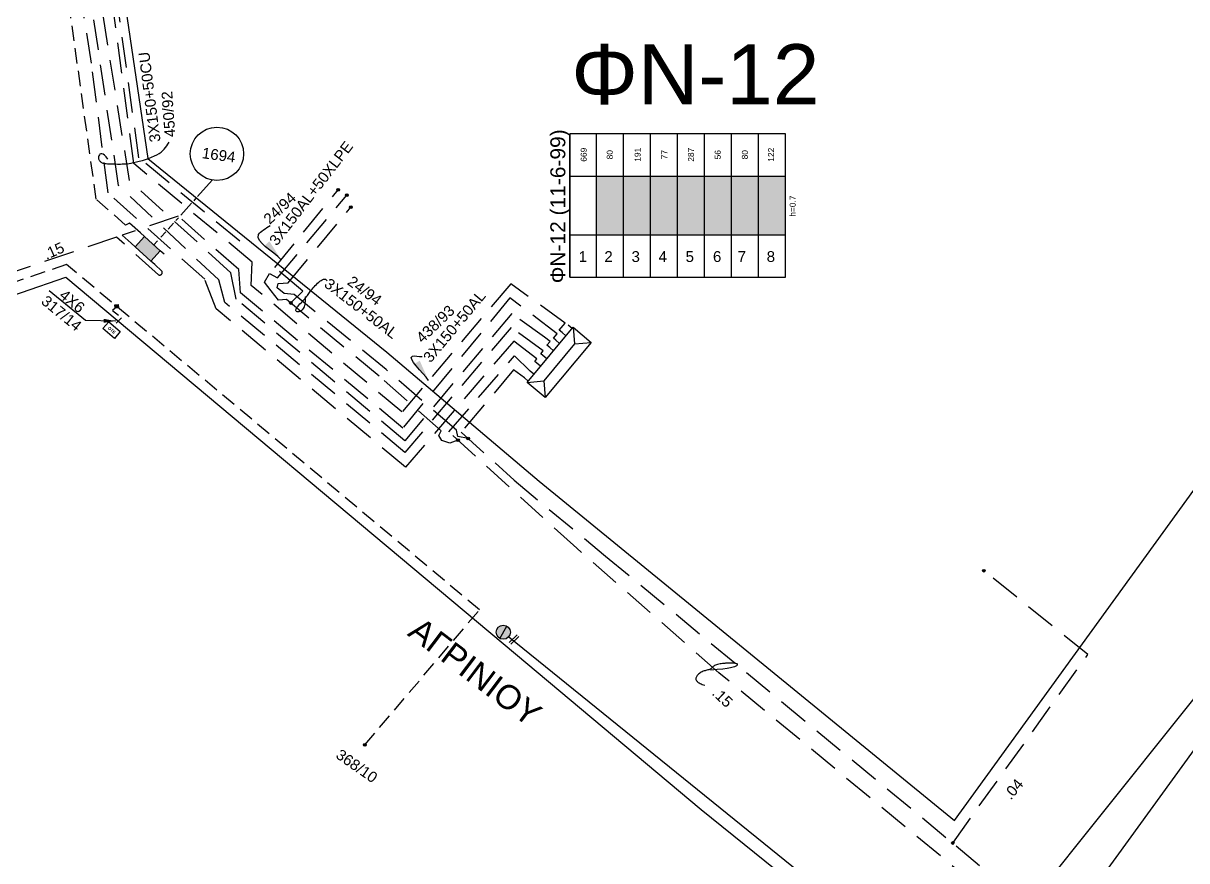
# Model space of a CAD drawing. Header units: millimetres. Extents: x 951 to 2109, y 727 to 2273.
# Drawn here: x 1769.6 to 1866.7, y 793.8 to 863.6 of the extents above; entities that cross this region are included whole.
import ezdxf
from ezdxf.enums import TextEntityAlignment as Align

# ---------------------------------------------------------------- set-up
doc = ezdxf.new("R2010")
doc.units = ezdxf.units.MM
doc.linetypes.add('DASHED', pattern=[19.05, 12.7, -6.35])
for name, color, linetype in [('Link Box 4 Διευθύνσεων', 7, 'Continuous'), ('Pillar OTE', 7, 'Continuous'), ('Άγνωστα', 7, 'Continuous'), ('Ασφαλειοκιβώτια Χ.Τ 8 αναχωρήσεων', 7, 'Continuous'), ('Ασφαλειοκιβώτια Χ.Τ 9 αναχωρήσεων', 7, 'Continuous'), ('Επιγραφές - Σχήματα', 7, 'Continuous'), ('Καλώδια ΧΤ   3x150+50AL', 7, 'DASHED'), ('Καλώδια ΧΤ   3x150+50CU', 7, 'DASHED'), ('Καλώδια ΧΤ   3x150AL+50XLPE', 7, 'DASHED'), ('Μηχανική τομή', 7, 'Continuous'), ('Στύλος Ξύλινος', 7, 'Continuous'), ('Στύλος Ξύλινος @ 1', 7, 'Continuous'), ('Συνδέσεις', 7, 'Continuous'), ('Συνεστραμμένα ΧΤ   3x70+54.6+25 AL', 7, 'SYN_LINE'), ('Υποσταθμός πόλεως', 7, 'Continuous'), ('Υπόβαθρο ΔΕΗ', 7, 'Continuous'), ('Υπόγεια Καλώδια Δικτύου ΧΤ   .04', 7, 'DASHED'), ('Υπόγεια Καλώδια Δικτύου ΧΤ   .15', 7, 'DASHED'), ('Υπόγεια καλώδια Δικτύου ΧΤ και Παρ. ΧΤ - 3X150+70 AL', 7, 'DASHED'), ('Υπόγεια καλώδια Παροχών ΧΤ   4x6', 7, 'DASHED')]:
    doc.layers.add(name, color=color, linetype=linetype)
doc.styles.get("Standard").update_dxf_attribs({"font": 'arial.ttf'})
doc.linetypes.add('SYN_LINE', pattern='A,0.5,-0.0001,["/\\/\\/\\/",Standard,S=0.1,R=0,X=0,Y=-0.05],-0.25', length=0.7501)
doc.dimstyles.new('ISO-25', dxfattribs={"dimtxt": 2.5, "dimasz": 2.5, "dimexe": 1.25, "dimexo": 0.625, "dimtad": 1, "dimtxsty": 'Standard', "dimcen": 2.5, "dimadec": 0, "dimazin": 0, "dimtfac": 1, "dimtmove": 0, "dimatfit": 3, "dimfxl": 1, "dimarcsym": 0})

# ---------------------------------------------------------------- blocks, each defined once
blk = doc.blocks.new('ΥΠΑΡΧΩΝ ΞΥΛΙΝΟΣ ΣΤΥΛΟΣ')
at = {"layer": 'Στύλος Ξύλινος'}
h = blk.add_hatch(color=7, dxfattribs=at)
h.paths.add_polyline_path([(-2.62, 0, 0.270008), (-1.29, -2.28), (1.3, 2.27, 0.576266)])
h.paths.add_polyline_path([(-1.29, -2.28, 0.574793), (2.62, 0, 0.268822), (1.3, 2.27)])
at = {"layer": 'Στύλος Ξύλινος', "color": 7}
blk.add_line((-1.29, -2.28), (1.3, 2.27), dxfattribs=at)
blk.add_circle((0, 0), 2.62, dxfattribs=at)
at = {"layer": 'Στύλος Ξύλινος', "flags": 4}
for tag, p in [('ΑΡΙΘΜΟΣ', (-4.91, 8.6)), ('ΤΥΠΟΣ', (-4.85, 3.39))]:
    blk.add_attdef(tag, p, '', height=4, dxfattribs=at)
blk = doc.blocks.new('ΜΗΧΑΝΙΚΗ ΤΟΜΗ')
at = {"layer": 'Μηχανική τομή', "ltscale": 40}
for p, q in [((-1.89, 0.78), (1.89, 0.78)), ((1.89, 0), (-1.89, 0))]:
    blk.add_line(p, q, dxfattribs=at)
blk = doc.blocks.new('ΥΠΟΣΤΑΘΜΟΣ ΠΟΛΕΩΣ 8 ΑΝΑΧΩΡΗΣΕΩΝ')
at = {"layer": 'Υποσταθμός πόλεως', "linetype": 'Continuous', "ltscale": 40}
for p, q in [((-8.18, -2.82), (-8.18, -4)), ((-5.9, -2.82), (-5.9, -4)), ((-3.55, -2.82), (-3.55, -4)), ((-1.28, -2.82), (-1.28, -4)), ((1.23, -2.82), (1.23, -4)), ((3.56, -2.82), (3.56, -4)), ((6.03, -2.82), (6.03, -4)), ((8.16, -2.82), (8.16, -4))]:
    blk.add_line(p, q, dxfattribs=at)
blk.add_lwpolyline([(-8.57, 2.82), (8.57, 2.82), (8.57, -2.82), (-8.57, -2.82)], close=True, dxfattribs=at)
for points in [[(-5.75, 0), (-8.57, 2.82)], [(5.75, 0), (8.57, 2.82)], [(-8.57, -2.82), (-5.75, 0)], [(-5.75, 0), (5.75, 0)], [(8.57, -2.82), (5.75, 0)]]:
    blk.add_lwpolyline(points, dxfattribs=at)
at = {"layer": 'Υποσταθμός πόλεως', "linetype": 'SYN_LINE', "ltscale": 40, "flags": 1}
for tag, p in [('ΜΕΤΑΣΧΗΜΑΤΙΣΜΟΣ', (9.59, 1.44)), ('ΙΣΧΥΣ', (9.57, -1.35)), ('ΑΡΙΘΜΟΣ', (9.69, -4.07))]:
    blk.add_attdef(tag, p, '', height=1.8, dxfattribs=at)
blk = doc.blocks.new('ΑΣΦΑΛΕΙΟΚΙΒΩΤΙΟ ΥΠΟΣΤΑΘΜΟΥ 8 ΑΝΑΧΩΡΗΣΕΩΝ')
at = {"layer": 'Ασφαλειοκιβώτια Χ.Τ 8 αναχωρήσεων', "ltscale": 40}
for p, q in [((-23.91, 36), (23.91, 36)), ((-9.83, 36), (-9.83, -36)), ((9.83, 36), (9.83, -36)), ((-23.91, 27), (23.91, 27)), ((-23.91, 18), (23.91, 18)), ((-23.91, 9), (23.91, 9)), ((-23.91, 0), (23.91, 0)), ((-23.91, -9), (23.91, -9)), ((-23.91, -18), (23.91, -18)), ((-23.91, -27), (23.91, -27))]:
    blk.add_line(p, q, dxfattribs=at)
at = {"layer": 'Ασφαλειοκιβώτια Χ.Τ 8 αναχωρήσεων'}
blk.add_lwpolyline([(-23.91, -36), (23.91, -36), (23.91, 36), (-23.91, 36)], close=True, dxfattribs=at)
for s, p in [('1', (-18.83, 32.99)), ('2', (-18.83, 24.42)), ('3', (-18.83, 15.35)), ('4', (-18.83, 6.32)), ('5', (-18.83, -2.69)), ('6', (-18.83, -11.82)), ('7', (-18.83, -20.07)), ('8', (-18.83, -29.75))]:
    blk.add_text(s, height=3.6, rotation=270, dxfattribs=at).set_placement(p)
at = {"layer": 'Ασφαλειοκιβώτια Χ.Τ 8 αναχωρήσεων', "ltscale": 40}
for tag, height, p in [('ΟΝΟΜΑ', 5, (-0.27, 39.95)), ('ΚΕΙΜΕΝΟ 1', 2, (16.95, 31.32)), ('ΚΕΙΜΕΝΟ 2', 2, (16.95, 22.62)), ('ΚΕΙΜΕΝΟ 3', 2, (16.95, 13.33)), ('ΚΕΙΜΕΝΟ 4', 2, (16.95, 4.36)), ('ΚΕΙΜΕΝΟ 5', 2, (16.95, -4.48)), ('ΚΕΙΜΕΝΟ 6', 2, (16.95, -13.4)), ('ΚΕΙΜΕΝΟ 7', 2, (16.95, -22.48)), ('ΚΕΙΜΕΝΟ 8', 2, (16.95, -31.21)), ('ΣΧ', 2, (-0.21, -38.43))]:
    blk.add_attdef(tag, text='', height=height, dxfattribs=at).set_placement(p, align=Align.MIDDLE_CENTER)
blk = doc.blocks.new('_ΣΥΝΔΕΣΗ')
at = {"layer": 'Συνδέσεις', "linetype": 'SYN_LINE', "ltscale": 40}
blk.add_hatch(color=256, dxfattribs=at).paths.add_polyline_path([(0.5, -0.01, 1), (-0.5, -0.01, 1)])
at = {"layer": 'Συνδέσεις'}
blk.add_circle((0, -0.01), 0.5, dxfattribs=at)
blk = doc.blocks.new('TSONTA XT1')
at = {"ltscale": 40}
h = blk.add_hatch(color=256, dxfattribs=at)
h.dxf.hatch_style = 1
h.paths.add_polyline_path([(595.96, 2487.66), (597.07, 2488.77), (595.96, 2489.87), (594.85, 2488.77)])
blk.add_lwpolyline([(594.85, 2488.77), (595.96, 2489.87), (597.07, 2488.77), (595.96, 2487.66)], close=True, dxfattribs=at)
blk = doc.blocks.new('PILLAR ΟΤΕ')
at = {"layer": 'Pillar OTE', "ltscale": 40}
blk.add_lwpolyline([(-3.31, 2.02), (3.39, 2.02), (3.39, -1.99), (-3.31, -1.99)], close=True, dxfattribs=at)
at = {"layer": 'Pillar OTE', "insert": (-1.81, 0.71), "char_height": 1.3575, "width": 109.961, "attachment_point": 1}
blk.add_mtext('{\\fArial|b1|i0|c161|p34;OTE}', dxfattribs=at)
blk = doc.blocks.new('LINK BOX 4 ΑΝΑΧΩΡΗΣΕΩΝ')
at = {"layer": 'Link Box 4 Διευθύνσεων', "ltscale": 40}
blk.add_hatch(color=256, dxfattribs=at).paths.add_polyline_path([(-3.54, 0), (-3.54, -4.67), (3.54, -4.67), (3.54, 0)])
for p, q in [((-3.54, 0), (-5.33, 0)), ((5.33, 0), (3.54, 0)), ((-3.54, -4.67), (-5.33, -4.67)), ((5.33, -4.67), (3.54, -4.67))]:
    blk.add_line(p, q, dxfattribs=at)
blk.add_lwpolyline([(-3.54, -4.67), (-3.54, 0), (3.54, 0), (3.54, -4.67)], close=True, dxfattribs=at)

msp = doc.modelspace()

# ---------------------------------------------------------------- hatches: boundary and pattern name
at = {"layer": 'Ασφαλειοκιβώτια Χ.Τ 9 αναχωρήσεων'}
h = msp.add_hatch(color=173, dxfattribs=at)
h.dxf.hatch_style = 1
h.paths.add_polyline_path([(1817.425, 845.973), (1819.675, 845.973), (1819.675, 850.887), (1817.425, 850.887)])
h = msp.add_hatch(color=85, dxfattribs=at)
h.dxf.hatch_style = 1
h.paths.add_polyline_path([(1821.925, 850.887), (1819.675, 850.887), (1819.675, 845.973), (1821.925, 845.973)])
h = msp.add_hatch(color=6, dxfattribs=at)
h.dxf.hatch_style = 1
h.paths.add_polyline_path([(1824.175, 850.887), (1821.925, 850.887), (1821.925, 845.973), (1824.175, 845.973)])
h = msp.add_hatch(color=27, dxfattribs=at)
h.dxf.hatch_style = 1
h.paths.add_polyline_path([(1826.425, 850.887), (1824.175, 850.887), (1824.175, 845.973), (1826.425, 845.973)])
h = msp.add_hatch(color=2, dxfattribs=at)
h.dxf.hatch_style = 1
h.paths.add_polyline_path([(1826.425, 845.973), (1828.675, 845.973), (1828.675, 850.887), (1826.425, 850.887)])
h = msp.add_hatch(color=133, dxfattribs=at)
h.dxf.hatch_style = 1
h.paths.add_polyline_path([(1828.675, 845.973), (1830.925, 845.973), (1830.925, 850.887), (1828.675, 850.887)])
h = msp.add_hatch(color=30, dxfattribs=at)
h.dxf.hatch_style = 1
h.paths.add_polyline_path([(1830.925, 845.973), (1833.175, 845.973), (1833.175, 850.887), (1830.925, 850.887)])

# ---------------------------------------------------------------- linework, layer by layer
at = {"layer": 'Άγνωστα', "color": 0, "ltscale": 0.2}
for points in [[(1885.2, 829.75), (1847.3, 782.359)], [(1810.093, 812.465), (1847.128, 782.508)]]:
    msp.add_lwpolyline(points, dxfattribs=at)
at = {"layer": 'Επιγραφές - Σχήματα'}
for points in [[(1776.643, 852.297), (1776.491, 852.504), (1776.356, 852.642), (1776.238, 852.721), (1776.138, 852.75), (1776.053, 852.741), (1775.984, 852.702), (1775.93, 852.645), (1775.89, 852.579), (1775.865, 852.513), (1775.853, 852.449), (1775.853, 852.388), (1775.862, 852.329), (1775.881, 852.273), (1775.907, 852.221), (1775.938, 852.173), (1775.975, 852.129), (1776.014, 852.09), (1776.059, 852.055), (1776.109, 852.024), (1776.167, 851.997), (1776.233, 851.974), (1776.309, 851.955), (1776.396, 851.939), (1776.495, 851.926), (1776.608, 851.915), (1776.732, 851.907), (1776.865, 851.901), (1777.004, 851.897), (1777.147, 851.895), (1777.291, 851.893), (1777.433, 851.892), (1777.571, 851.892), (1777.704, 851.892), (1777.834, 851.893), (1777.966, 851.897), (1778.104, 851.906), (1778.252, 851.92), (1778.413, 851.942), (1778.592, 851.972), (1778.793, 852.012), (1779.019, 852.064), (1779.263, 852.126), (1779.52, 852.197), (1779.782, 852.277), (1780.041, 852.365), (1780.292, 852.46), (1780.528, 852.561), (1780.74, 852.666), (1780.924, 852.775), (1781.083, 852.889), (1781.221, 853.009), (1781.343, 853.135), (1781.454, 853.268), (1781.557, 853.409), (1781.658, 853.559), (1781.762, 853.718)], [(1793.113, 840.804), (1793.116, 840.471), (1793.086, 840.202), (1793.028, 839.992), (1792.951, 839.833), (1792.86, 839.718), (1792.762, 839.641), (1792.665, 839.593), (1792.575, 839.569), (1792.498, 839.563), (1792.435, 839.571), (1792.387, 839.594), (1792.354, 839.629), (1792.337, 839.675), (1792.337, 839.732), (1792.354, 839.798), (1792.389, 839.872), (1792.441, 839.952), (1792.507, 840.038), (1792.585, 840.127), (1792.671, 840.22), (1792.761, 840.313), (1792.853, 840.407), (1792.942, 840.499), (1793.025, 840.589), (1793.1, 840.676), (1793.167, 840.759), (1793.229, 840.841), (1793.289, 840.922), (1793.347, 841.004), (1793.405, 841.087), (1793.467, 841.173), (1793.533, 841.263), (1793.606, 841.357), (1793.685, 841.455), (1793.769, 841.555), (1793.857, 841.655), (1793.949, 841.755), (1794.044, 841.852), (1794.141, 841.946), (1794.24, 842.035), (1794.338, 842.116), (1794.436, 842.187), (1794.532, 842.243), (1794.624, 842.279), (1794.712, 842.291), (1794.794, 842.276), (1794.869, 842.228), (1794.936, 842.143)], [(1826.932, 809.694), (1827.488, 809.745), (1827.943, 809.797), (1828.307, 809.847), (1828.591, 809.897), (1828.805, 809.945), (1828.959, 809.991), (1829.065, 810.034), (1829.132, 810.073), (1829.17, 810.108), (1829.184, 810.139), (1829.175, 810.166), (1829.148, 810.19), (1829.105, 810.21), (1829.049, 810.227), (1828.984, 810.24), (1828.913, 810.25), (1828.838, 810.257), (1828.761, 810.261), (1828.684, 810.264), (1828.609, 810.264), (1828.538, 810.263), (1828.473, 810.262), (1828.414, 810.26), (1828.366, 810.258), (1828.327, 810.256), (1828.295, 810.254), (1828.268, 810.253), (1828.242, 810.251), (1828.212, 810.248), (1828.177, 810.245), (1828.132, 810.24), (1828.074, 810.234), (1828.002, 810.226), (1827.916, 810.216), (1827.821, 810.203), (1827.721, 810.188), (1827.62, 810.168), (1827.52, 810.145), (1827.426, 810.118), (1827.341, 810.086), (1827.267, 810.049), (1827.205, 810.008), (1827.15, 809.965), (1827.1, 809.921), (1827.053, 809.877), (1827.006, 809.836), (1826.957, 809.797), (1826.904, 809.763), (1826.844, 809.735), (1826.777, 809.712), (1826.705, 809.691), (1826.629, 809.672), (1826.55, 809.652), (1826.469, 809.631), (1826.387, 809.607), (1826.305, 809.577), (1826.224, 809.542), (1826.145, 809.501), (1826.07, 809.455), (1825.998, 809.405), (1825.933, 809.352), (1825.874, 809.296), (1825.822, 809.24), (1825.779, 809.182), (1825.747, 809.125), (1825.724, 809.068), (1825.711, 809.011), (1825.708, 808.956), (1825.715, 808.901), (1825.733, 808.848), (1825.761, 808.796), (1825.8, 808.746), (1825.849, 808.698), (1825.908, 808.652), (1825.978, 808.608), (1826.057, 808.565), (1826.146, 808.524), (1826.244, 808.485), (1826.351, 808.447), (1826.467, 808.411)]]:
    msp.add_lwpolyline(points, dxfattribs=at)
msp.add_circle((1785.747, 852.741), 2.226, dxfattribs=at)
at = {"layer": 'Καλώδια ΧΤ   3x150+50AL', "color": 133, "ltscale": 0.2}
msp.add_lwpolyline([(1813.509, 836.583), (1813.275, 836.792), (1813.547, 837.097), (1813.07, 837.441), (1810.346, 839.409), (1801.425, 828.809), (1787.352, 840.624), (1786.904, 842.826), (1778.448, 850.514), (1775.839, 866.812), (1780.982, 881.733), (1786.15, 896.478), (1792.782, 915.956), (1794.224, 919.761), (1792.817, 921.66), (1797.823, 934.317), (1803.121, 948.383), (1807.837, 960.682), (1812.706, 974.504)], dxfattribs=at)
at = {"layer": 'Καλώδια ΧΤ   3x150+50AL', "color": 2, "ltscale": 0.2}
msp.add_lwpolyline([(1812.947, 835.909), (1812.76, 836.066), (1812.954, 836.299), (1810.287, 838.268), (1801.431, 827.835), (1786.391, 840.349), (1785.897, 842.223), (1777.528, 850.105), (1775.021, 867.026), (1780.447, 882.59), (1782.138, 887.259), (1790.019, 910.046), (1793.327, 919.66), (1791.805, 921.822), (1796.692, 934.317), (1798.518, 938.481), (1805.302, 956.257), (1811.328, 973.102)], dxfattribs=at)
at = {"layer": 'Καλώδια ΧΤ   3x150+50AL', "color": 27, "ltscale": 0.2}
msp.add_lwpolyline([(1814.546, 837.825), (1814.31, 838.022), (1814.806, 838.616), (1810.269, 841.908), (1801.18, 831.212), (1788.599, 841.766), (1788.675, 843.705), (1778.815, 851.93), (1777.019, 865.309), (1776.729, 866.978), (1785.565, 892.224), (1793.389, 915.175), (1795.155, 920.195), (1793.834, 922.059), (1798.533, 934.317), (1801.451, 941.931), (1805.683, 952.972), (1807.108, 956.353), (1816.457, 959.958), (1825.785, 953.651), (1858.543, 931.587)], dxfattribs=at)
at = {"layer": 'Καλώδια ΧΤ   3x150+50AL', "color": 85, "ltscale": 0.2}
msp.add_lwpolyline([(1805.857, 828.849), (1805.189, 828.609), (1804.513, 828.831), (1804.268, 829.25), (1804.466, 829.634), (1799.278, 834.185), (1791.548, 840.588), (1790.867, 840.541), (1790.279, 841.316), (1789.725, 842.047), (1790.115, 842.772), (1790.789, 842.41), (1790.789, 842.41), (1796.587, 849.295)], dxfattribs=at)
at = {"layer": 'Καλώδια ΧΤ   3x150+50AL', "color": 6, "ltscale": 0.2}
msp.add_lwpolyline([(1806.709, 828.991), (1805.831, 829.156), (1805.736, 829.678), (1799.85, 834.748), (1792.182, 841.013), (1791.357, 841.087), (1790.775, 841.576), (1790.841, 841.934), (1791.688, 841.986), (1796.923, 848.292)], dxfattribs=at)
at = {"layer": 'Καλώδια ΧΤ   3x150+50CU', "color": 30, "ltscale": 0.2}
msp.add_lwpolyline([(1812.424, 835.282), (1812.257, 835.421), (1812.436, 835.655), (1810.508, 837.113), (1801.481, 826.597), (1785.665, 839.814), (1784.719, 842.28), (1776.654, 849.488), (1775.28, 860.301), (1774.196, 867.058), (1778.543, 879.665), (1792.439, 919.159), (1791.12, 921.592), (1795.961, 934.317), (1800.981, 947.513), (1804.276, 956.23), (1816.519, 960.702), (1839.007, 945.987), (1860.439, 931.828)], dxfattribs=at)
at = {"layer": 'Καλώδια ΧΤ   3x150AL+50XLPE', "color": 85, "ltscale": 0.2}
msp.add_lwpolyline([(1791.898, 840.299), (1792.904, 841.297), (1790.568, 843.252), (1795.863, 849.741)], dxfattribs=at)
at = {"layer": 'Καλώδια ΧΤ   3x150AL+50XLPE', "color": 6, "ltscale": 0.1}
msp.add_lwpolyline([(1798.086, 803.444), (1807.639, 814.696), (1790.108, 829.376), (1773.185, 843.518), (1762.891, 839.984), (1753.631, 815.987), (1752.479, 815.426), (1751.824, 814.788), (1751.516, 813.869), (1751.342, 812.838), (1751.447, 812.308), (1751.777, 811.656), (1736.588, 778.813), (1734.5, 774.57), (1732.776, 773.025), (1729.779, 767.628), (1732.274, 766.028)], dxfattribs=at)
at = {"layer": 'Συνεστραμμένα ΧΤ   3x70+54.6+25 AL', "color": 173, "linetype": 'DASHED', "ltscale": 0.1}
msp.add_lwpolyline([(1779.362, 846.148), (1778.46, 846.962), (1778.101, 846.795), (1775.673, 848.965), (1773.128, 867.164), (1791.302, 919.068), (1789.974, 921.515), (1803.47, 957.047), (1818.069, 962.379), (1823.652, 958.643), (1823.031, 957.701), (1866.629, 928.949), (1857.602, 915.261)], dxfattribs=at)
at = {"layer": 'Υπόβαθρο ΔΕΗ', "ltscale": 0.2}
for points in [[(1847.293, 797.145), (1916.115, 892.142), (1853.299, 934.317), (1816.509, 958.939), (1808.63, 955.949), (1796.636, 921.389), (1788.76, 898.071), (1777.874, 866.707), (1779.985, 852.348), (1799.906, 836.206), (1812.636, 825.433), (1847.293, 797.145)], [(1785.357, 850.55), (1784.119, 849.177)], [(1783.633, 848.638), (1782.72, 847.625)], [(1783.966, 849.007), (1783.803, 848.826)], [(1782.128, 846.97), (1781.66, 846.45)], [(1782.526, 847.41), (1782.316, 847.178)], [(1781.472, 846.242), (1781.062, 845.788)], [(1780.797, 845.494), (1780.479, 845.141)], [(1712.258, 734.176), (1728.968, 761.423), (1738.344, 776.835), (1745.605, 792.307), (1751.146, 804.115), (1757.135, 816.878), (1761.326, 827.827), (1765.714, 839.9), (1773.138, 842.448), (1810.654, 811.031), (1826.161, 798.046), (1840.366, 786.587), (1852.978, 776.085), (1870.172, 761.766), (1887.395, 747.423), (1900.047, 736.887), (1898.289, 734.775)], [(1774.778, 838.85), (1771.735, 841.316)]]:
    msp.add_lwpolyline(points, dxfattribs=at)
msp.add_lwpolyline([(1857.096, 788.974), (1878.538, 818.537, -0.570677), (1879.917, 818.407), (1890.736, 809.156, -0.449274), (1890.751, 808.314), (1871.093, 779.218, -0.384127), (1868.535, 779.374), (1857.096, 788.974)], format="xyb", dxfattribs=at)
at = {"layer": 'Υπόγεια Καλώδια Δικτύου ΧΤ   .04', "color": 6, "ltscale": 0.2}
msp.add_lwpolyline([(1847.135, 795.256), (1858.415, 810.971), (1849.731, 817.97)], dxfattribs=at)
at = {"layer": 'Υπόγεια Καλώδια Δικτύου ΧΤ   .15', "color": 173, "ltscale": 0.2}
msp.add_lwpolyline([(1814.018, 837.192), (1813.822, 837.356), (1814.137, 837.734), (1810.196, 840.73), (1801.261, 829.871), (1787.701, 841.14), (1787.701, 841.14), (1787.559, 843.081), (1782.518, 847.543), (1777.835, 845.954), (1778.581, 845.281)], dxfattribs=at)
at = {"layer": 'Υπόγεια Καλώδια Δικτύου ΧΤ   .15', "color": 1, "ltscale": 0.2}
msp.add_lwpolyline([(1780.559, 843.497), (1781.147, 842.966, -0.762492), (1780.861, 842.649), (1777.372, 845.797), (1764.747, 841.513), (1754.696, 815.714), (1753.152, 815.233), (1752.479, 813.848), (1752.36, 813.076), (1753.02, 811.799)], format="xyb", dxfattribs=at)
at = {"layer": 'Υπόγεια Καλώδια Δικτύου ΧΤ   .15', "color": 85, "ltscale": 0.2}
msp.add_lwpolyline([(1899.987, 734.869), (1906.798, 742.89), (1906.775, 744.139), (1906.481, 744.486), (1899.485, 750.47), (1854.921, 786.891), (1827.634, 809.457), (1815.769, 819.847), (1805.082, 829.553), (1810.579, 835.883), (1811.871, 834.62)], dxfattribs=at)
at = {"layer": 'Υπόγεια Καλώδια Δικτύου ΧΤ   .15', "color": 6, "ltscale": 0.2}
msp.add_lwpolyline([(1811.394, 834.047), (1810.5, 834.713), (1806.128, 829.52), (1810.542, 825.509), (1818.176, 819.185), (1847.428, 795.013), (1871.228, 775.297), (1872.662, 774.039)], dxfattribs=at)
at = {"layer": 'Υπόγεια καλώδια Δικτύου ΧΤ και Παρ. ΧΤ - 3X150+70 AL', "ltscale": 0.2}
msp.add_lwpolyline([(1787.641, 845.46), (1779.225, 852.402), (1777.27, 866.673), (1781.083, 877.441), (1787.589, 896.081), (1793.365, 912.941), (1800.579, 934.317)], dxfattribs=at)
at = {"layer": 'Υπόγεια καλώδια Παροχών ΧΤ   4x6', "color": 6, "linetype": 'DASHED', "ltscale": 0.05}
msp.add_lwpolyline([(1777.255, 839.875), (1777.041, 839.684), (1777.782, 839.064), (1777.12, 838.381)], dxfattribs=at)

# ---------------------------------------------------------------- block references
at = {"layer": 'Link Box 4 Διευθύνσεων', "xscale": 0.25, "yscale": 0.25, "zscale": 0.25, "rotation": 317.948521656619}
msp.add_blockref('LINK BOX 4 ΑΝΑΧΩΡΗΣΕΩΝ', (1780.352, 845.256), dxfattribs=at)
at = {"layer": 'Pillar OTE', "xscale": 0.1875, "yscale": 0.1875, "zscale": 0.1875, "rotation": 319.6191443497072}
msp.add_blockref('PILLAR ΟΤΕ', (1776.94, 838.04), dxfattribs=at)
at = {"layer": 'Ασφαλειοκιβώτια Χ.Τ 8 αναχωρήσεων', "color": 133, "xscale": 0.25, "yscale": 0.25, "zscale": 0.25, "rotation": 90}
msp.add_blockref('ΑΣΦΑΛΕΙΟΚΙΒΩΤΙΟ ΥΠΟΣΤΑΘΜΟΥ 8 ΑΝΑΧΩΡΗΣΕΩΝ', (1824.175, 848.43), dxfattribs=at).add_auto_attribs({'ΟΝΟΜΑ': 'ΦN-12 (11-6-99)', 'ΣΧ': 'h=0.7', 'ΚΕΙΜΕΝΟ 2': '80', 'ΚΕΙΜΕΝΟ 1': '669', 'ΚΕΙΜΕΝΟ 3': '191', 'ΚΕΙΜΕΝΟ 4': '77', 'ΚΕΙΜΕΝΟ 5': '287', 'ΚΕΙΜΕΝΟ 6': '56', 'ΚΕΙΜΕΝΟ 7': '80', 'ΚΕΙΜΕΝΟ 8': '122'})
at = {"layer": 'Μηχανική τομή', "xscale": 0.2499999999999997, "yscale": 0.2499999999999997, "zscale": 0.2499999999999997, "rotation": 223.9112265450122}
msp.add_blockref('ΜΗΧΑΝΙΚΗ ΤΟΜΗ', (1810.462, 812.299), dxfattribs=at)
at = {"layer": 'Στύλος Ξύλινος @ 1', "ltscale": 40, "xscale": 0.2249999999999091, "yscale": 0.2249999999999091, "zscale": 0.2249999999999091}
msp.add_blockref('ΥΠΑΡΧΩΝ ΞΥΛΙΝΟΣ ΣΤΥΛΟΣ', (1809.635, 812.836), dxfattribs=at)
at = {"layer": 'Συνδέσεις', "xscale": 0.2249999999999091, "yscale": 0.2249999999999091, "zscale": 0.2249999999999091}
for p in [(1795.864, 849.744), (1796.587, 849.298), (1796.924, 848.295), (1791.899, 840.301), (1806.71, 828.994), (1805.858, 828.852), (1849.732, 817.973), (1798.087, 803.447), (1847.135, 795.258)]:
    msp.add_blockref('_ΣΥΝΔΕΣΗ', p, dxfattribs=at)
at = {"layer": 'Συνδέσεις', "xscale": 0.1732255260003773, "yscale": 0.1732255260003773, "zscale": 0.1732255260003773, "rotation": 320.1066100180831}
msp.add_blockref('TSONTA XT1', (1421.67, 575.463), dxfattribs=at)
at = {"layer": 'Υποσταθμός πόλεως', "xscale": 0.35, "yscale": 0.35, "zscale": 0.25, "rotation": 230.1615015368215}
msp.add_blockref('ΥΠΟΣΤΑΘΜΟΣ ΠΟΛΕΩΣ 8 ΑΝΑΧΩΡΗΣΕΩΝ', (1814.298, 835.342), dxfattribs=at)

# ---------------------------------------------------------------- texts
at = {"layer": 'Επιγραφές - Σχήματα', "color": 7, "insert": (1815.301, 861.882), "char_height": 5, "width": 84.18588, "attachment_point": 1}
msp.add_mtext('ΦΝ-12', dxfattribs=at)
at = {"layer": 'Επιγραφές - Σχήματα', "char_height": 0.9, "attachment_point": 1}
for s, insert, rotation in [('450/92', (1781.388, 854.097), 94.1687), ('1694', (1784.57, 853.276), 352.2162), ('24/94', (1789.53, 847.45), 43.57324), ('24/94', (1797.08, 842.631), 323.26757), ('438/93', (1802.264, 837.547), 43.79299), ('368/10', (1796.097, 803.154), 325.03145)]:
    msp.add_mtext_dynamic_manual_height_columns(s, width=3.10408, gutter_width=12.5, heights=[1.708], dxfattribs=dict(at, insert=insert, rotation=rotation))
at = {"layer": 'Επιγραφές - Σχήματα', "color": 7, "insert": (1802.768, 814.221), "char_height": 2, "width": 84.18588, "attachment_point": 1, "rotation": 322.8194}
msp.add_mtext('ΑΓΡΙΝΙΟΥ', dxfattribs=at)
at = {"layer": 'Καλώδια ΧΤ   3x150+50AL', "color": 7, "char_height": 0.9, "width": 84.18588, "attachment_point": 1}
for insert, rotation in [((1795.164, 842.439), 322.33514), ((1802.872, 835.829), 50.24476)]:
    msp.add_mtext('3X150+50AL', dxfattribs=dict(at, insert=insert, rotation=rotation))
at = {"layer": 'Καλώδια ΧΤ   3x150+50CU', "color": 7, "insert": (1780.153, 853.659), "char_height": 0.9, "width": 84.18588, "attachment_point": 1, "rotation": 97.24066}
msp.add_mtext('3X150+50CU', dxfattribs=at)
at = {"layer": 'Καλώδια ΧΤ   3x150AL+50XLPE', "color": 7, "insert": (1793.6, 849.447), "char_height": 0.9, "width": 13.92422, "attachment_point": 5, "rotation": 52.41694}
msp.add_mtext('3X150AL+50XLPE', dxfattribs=at)
at = {"layer": 'Υπόγεια Καλώδια Δικτύου ΧΤ   .04', "color": 7, "insert": (1851.295, 799.364), "char_height": 0.9, "width": 84.18588, "attachment_point": 1, "rotation": 50.47265}
msp.add_mtext('.04', dxfattribs=at)
at = {"layer": 'Υπόγεια Καλώδια Δικτύου ΧΤ   .15', "color": 7, "char_height": 0.9, "width": 84.18588, "attachment_point": 1}
for insert, rotation in [((1771.146, 844.708), 23.95196), ((1827.6, 808.334), 316.95153)]:
    msp.add_mtext('.15', dxfattribs=dict(at, insert=insert, rotation=rotation))
at = {"layer": 'Υπόγεια καλώδια Παροχών ΧΤ   4x6', "color": 7, "char_height": 0.9, "width": 84.18588, "attachment_point": 1, "rotation": 320.93662}
for s, insert in [('317/14', (1771.568, 841.005)), ('4X6', (1773.077, 841.507))]:
    msp.add_mtext(s, dxfattribs=dict(at, insert=insert))

# ---------------------------------------------------------------- leaders
at = {"layer": 'Επιγραφές - Σχήματα', "path_type": 1}
for points, override in [([(1791.103, 843.908), (1789.222, 846.011), (1790.172, 846.776)], {"dimasz": 1.8, "dimtad": 0}), ([(1803.401, 833.826), (1802.064, 835.865), (1802.872, 835.829)], {"dimasz": 1.8, "dimgap": 0.625, "dimtad": 0})]:
    msp.add_leader(points, dimstyle='ISO-25', override=override, dxfattribs=at)
at = {"layer": 'Επιγραφές - Σχήματα', "ltscale": 40}
msp.add_leader([(1777.293, 838.791), (1774.778, 838.85)], dimstyle='ISO-25', override={"dimasz": 1, "dimtad": 0}, dxfattribs=at)

doc.saveas('drawing.dxf')
